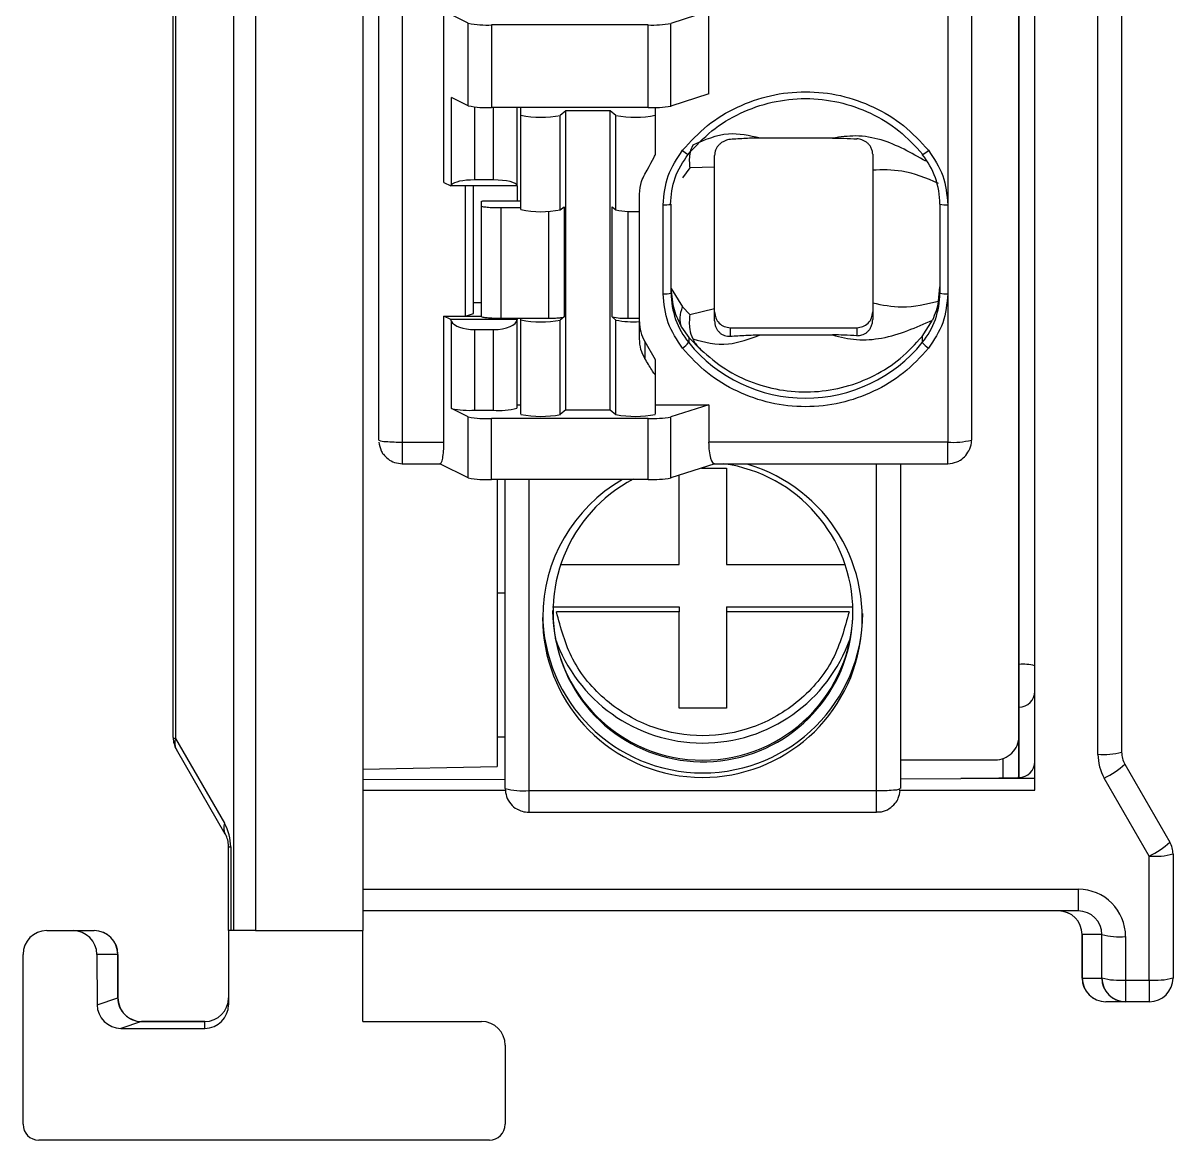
# Model space of a CAD drawing. Header units: millimetres. Extents: x 166 to 181, y 170 to 276.
# Drawn here: x 165.83 to 180.38, y 169.82 to 183.96 of the extents above; entities that cross this region are included whole.
import ezdxf

# ---------------------------------------------------------------- set-up
doc = ezdxf.new("R2010")
doc.units = ezdxf.units.MM

msp = doc.modelspace()

# ---------------------------------------------------------------- linework, layer by layer
at = {"color": 7, "linetype": 'Continuous', "lineweight": 25}
for p, q in [((167.729, 174.917), (167.729, 240.638)), ((167.757, 240.627), (167.757, 174.906)), ((170.129, 240.474), (170.129, 172.474)), ((179.729, 224.387), (179.729, 174.731)), ((178.629, 174.252), (178.629, 224.187)), ((178.429, 174.932), (178.429, 224.045)), ((170.329, 178.682), (170.329, 218.43)), ((170.629, 178.656), (170.629, 218.404)), ((177.829, 218.43), (177.829, 178.682)), ((168.77, 215.344), (168.77, 172.474)), ((168.498, 172.474), (168.498, 215.203)), ((177.529, 185.514), (177.529, 181.66)), ((171.154, 181.943), (171.154, 185.231)), ((171.463, 183.957), (171.251, 184.062)), ((174.504, 184.11), (174.027, 183.955)), ((174.504, 183.064), (174.504, 184.11)), ((171.463, 182.911), (171.463, 183.957)), ((173.738, 183.936), (171.758, 183.936)), ((171.758, 183.936), (171.758, 182.89)), ((173.738, 182.89), (173.738, 183.936)), ((174.027, 182.909), (174.027, 183.955)), ((174.504, 183.064), (174.027, 182.909)), ((171.251, 181.912), (171.251, 183.016)), ((171.463, 182.911), (171.251, 183.016)), ((173.738, 182.89), (171.758, 182.89)), ((172.079, 181.9), (172.079, 182.89)), ((172.129, 182.793), (172.129, 182.89)), ((172.129, 181.598), (172.129, 182.793)), ((172.698, 182.85), (172.627, 182.791)), ((172.627, 181.595), (172.627, 182.791)), ((173.259, 182.85), (172.698, 182.85)), ((172.698, 179.064), (172.698, 182.85)), ((173.33, 182.791), (173.259, 182.85)), ((173.259, 179.064), (173.259, 182.85)), ((173.33, 181.595), (173.33, 182.791)), ((173.829, 182.891), (173.829, 182.793)), ((173.829, 182.793), (173.829, 182.295)), ((176.072, 182.503), (175.154, 182.503)), ((174.265, 182.127), (174.173, 182.001)), ((174.579, 182.134), (174.265, 182.127)), ((174.579, 180.347), (174.579, 182.134)), ((176.579, 182.098), (176.579, 180.417)), ((171.154, 181.943), (171.242, 181.9)), ((171.242, 181.9), (171.251, 181.912)), ((172.079, 181.9), (171.242, 181.9)), ((171.429, 180.25), (171.429, 181.9)), ((171.529, 180.285), (171.529, 181.9)), ((171.779, 181.973), (171.546, 181.973)), ((172.079, 181.9), (172.079, 181.711)), ((173.629, 181.576), (173.629, 181.795)), ((171.629, 181.641), (171.629, 181.702)), ((171.629, 180.247), (171.629, 181.641)), ((171.729, 181.711), (172.129, 181.711)), ((172.129, 181.619), (171.879, 181.619)), ((171.879, 180.225), (171.879, 181.619)), ((172.627, 181.595), (172.675, 181.635)), ((172.675, 181.635), (172.675, 180.24)), ((173.282, 180.24), (173.282, 181.635)), ((173.282, 181.635), (173.33, 181.595)), ((173.929, 180.533), (173.929, 181.66)), ((174.029, 180.542), (174.029, 181.669)), ((177.429, 181.669), (177.429, 180.542)), ((177.529, 181.66), (177.529, 180.533)), ((173.629, 180.225), (173.629, 181.576)), ((174.029, 180.603), (174.029, 180.602)), ((174.029, 180.602), (174.173, 180.37)), ((177.412, 180.44), (177.429, 180.62)), ((171.529, 180.424), (171.629, 180.424)), ((177.529, 180.533), (177.529, 178.656)), ((171.429, 180.25), (171.529, 180.285)), ((174.173, 180.37), (174.265, 180.269)), ((174.265, 180.269), (174.579, 180.347)), ((171.154, 180.25), (171.429, 180.25)), ((171.154, 178.656), (171.154, 180.25)), ((171.242, 180.206), (171.154, 180.25)), ((171.251, 180.184), (171.242, 180.206)), ((172.079, 180.206), (171.242, 180.206)), ((171.251, 179.081), (171.251, 180.184)), ((171.429, 180.25), (171.629, 180.25)), ((171.879, 180.225), (172.129, 180.225)), ((172.079, 180.225), (172.079, 180.206)), ((172.079, 179.085), (172.079, 180.206)), ((172.129, 180.203), (172.129, 180.225)), ((172.129, 180.225), (172.476, 180.225)), ((172.129, 179.008), (172.129, 180.203)), ((172.675, 180.24), (172.627, 180.201)), ((172.627, 179.005), (172.627, 180.201)), ((173.33, 180.201), (173.282, 180.24)), ((173.33, 179.005), (173.33, 180.201)), ((173.481, 180.225), (173.629, 180.225)), ((173.629, 180.182), (173.629, 180.225)), ((173.629, 179.963), (173.629, 180.182)), ((177.206, 179.994), (177.335, 180.2)), ((171.546, 180.08), (171.779, 180.08)), ((171.546, 179.059), (171.546, 180.08)), ((171.779, 180.08), (171.779, 179.059)), ((174.161, 180.109), (174.251, 179.979)), ((174.779, 179.996), (174.779, 180.104)), ((174.779, 180.104), (176.379, 180.104)), ((175.154, 180.012), (176.072, 180.012)), ((176.379, 180.104), (176.379, 180.003)), ((177.206, 179.994), (177.206, 179.915)), ((173.696, 179.931), (173.829, 179.702)), ((173.696, 179.931), (173.696, 179.716)), ((174.251, 179.979), (174.251, 179.915)), ((174.251, 179.979), (174.405, 179.825)), ((173.829, 179.702), (173.829, 179.506)), ((173.829, 179.506), (173.829, 179.008)), ((172.079, 179.129), (172.129, 179.129)), ((173.829, 179.129), (174.504, 179.129)), ((174.504, 179.129), (174.027, 178.974)), ((174.504, 179.129), (174.504, 178.656)), ((171.463, 178.976), (171.251, 179.081)), ((171.463, 178.204), (171.463, 178.976)), ((171.546, 179.059), (171.779, 179.059)), ((172.698, 179.064), (172.627, 179.005)), ((172.698, 179.064), (173.259, 179.064)), ((173.259, 179.064), (173.33, 179.005)), ((174.027, 178.202), (174.027, 178.974)), ((171.758, 178.183), (171.758, 178.955)), ((173.738, 178.955), (171.758, 178.955)), ((173.738, 178.183), (173.738, 178.955)), ((170.629, 178.656), (171.154, 178.656)), ((177.529, 178.656), (174.504, 178.656)), ((177.529, 178.452), (177.529, 178.656)), ((170.629, 178.382), (171.105, 178.382)), ((171.463, 178.204), (171.103, 178.382)), ((174.581, 178.382), (174.027, 178.202)), ((174.413, 178.328), (174.729, 178.328)), ((174.577, 178.382), (177.529, 178.382)), ((174.729, 178.328), (174.729, 177.107)), ((176.629, 174.246), (176.629, 178.381)), ((176.929, 178.382), (176.929, 174.272)), ((173.738, 178.183), (171.758, 178.183)), ((171.829, 178.183), (171.829, 174.551)), ((171.929, 174.272), (171.929, 178.183)), ((174.129, 177.107), (174.129, 178.235)), ((172.627, 177.107), (174.129, 177.107)), ((174.729, 177.107), (176.231, 177.107)), ((172.53, 176.571), (174.129, 176.571)), ((174.129, 176.509), (172.578, 176.509)), ((174.129, 176.571), (174.129, 176.509)), ((174.129, 175.289), (174.129, 176.509)), ((174.729, 176.571), (174.729, 176.509)), ((174.729, 176.571), (176.328, 176.571)), ((174.729, 176.509), (174.729, 175.289)), ((176.28, 176.509), (174.729, 176.509)), ((174.729, 175.289), (174.129, 175.289)), ((178.432, 174.412), (178.432, 175.301)), ((167.757, 174.906), (168.376, 173.833)), ((171.929, 174.924), (171.829, 174.924)), ((168.388, 173.694), (167.769, 174.767)), ((176.929, 174.634), (178.129, 174.634)), ((178.229, 174.408), (178.229, 174.651)), ((170.129, 174.519), (171.829, 174.551)), ((179.769, 174.581), (180.338, 173.594)), ((170.129, 174.387), (171.929, 174.39)), ((176.929, 174.397), (177.694, 174.398)), ((177.694, 174.398), (178.415, 174.411)), ((178.629, 174.4), (177.694, 174.398)), ((178.432, 174.412), (178.425, 174.411)), ((180.079, 173.418), (179.509, 174.404)), ((170.129, 174.252), (171.933, 174.252)), ((172.229, 174.246), (176.629, 174.246)), ((172.229, 174.246), (172.229, 174.043)), ((176.915, 174.252), (178.629, 174.252)), ((172.229, 173.972), (176.629, 173.972)), ((168.429, 172.474), (168.429, 173.544)), ((168.457, 173.533), (168.457, 172.474)), ((180.379, 173.444), (180.379, 171.874)), ((180.079, 171.848), (180.079, 173.418)), ((170.129, 172.998), (179.179, 172.998)), ((179.179, 172.998), (179.179, 172.724)), ((179.179, 172.724), (170.129, 172.724)), ((166.129, 172.474), (166.462, 172.474)), ((166.462, 172.474), (166.729, 172.474)), ((168.457, 172.474), (168.429, 172.474)), ((168.429, 172.474), (168.429, 171.537)), ((168.498, 172.474), (168.457, 172.474)), ((168.77, 172.474), (168.498, 172.474)), ((168.77, 172.474), (170.129, 172.474)), ((170.129, 171.324), (170.129, 172.474)), ((179.23, 172.424), (179.229, 172.424)), ((179.229, 171.874), (179.229, 172.424)), ((179.478, 172.424), (179.23, 172.424)), ((179.23, 172.424), (179.23, 171.874)), ((179.479, 172.424), (179.478, 172.424)), ((179.478, 171.874), (179.478, 172.424)), ((179.479, 171.874), (179.479, 172.424)), ((179.779, 172.398), (179.779, 171.848)), ((165.829, 170.024), (165.829, 172.174)), ((167.028, 172.174), (166.764, 172.174)), ((166.764, 172.174), (166.766, 171.537)), ((167.028, 171.624), (167.028, 172.174)), ((167.029, 172.174), (167.028, 172.174)), ((167.029, 172.174), (167.029, 171.624)), ((179.23, 171.874), (179.229, 171.874)), ((179.23, 171.874), (179.478, 171.874)), ((179.479, 171.874), (179.478, 171.874)), ((179.779, 171.848), (180.079, 171.848)), ((179.779, 171.848), (179.779, 171.574)), ((180.079, 171.848), (180.079, 171.574)), ((166.766, 171.537), (167.028, 171.624)), ((179.777, 171.574), (179.529, 171.574)), ((179.777, 171.574), (179.779, 171.574)), ((180.079, 171.574), (179.779, 171.574)), ((167.328, 171.324), (167.068, 171.237)), ((168.129, 171.324), (167.328, 171.324)), ((167.329, 171.324), (168.129, 171.324)), ((168.129, 171.237), (168.129, 171.324)), ((168.129, 171.324), (168.129, 171.324)), ((170.129, 171.324), (171.629, 171.324)), ((167.068, 171.237), (168.129, 171.237)), ((171.929, 171.024), (171.929, 170.024)), ((171.729, 169.824), (166.029, 169.824))]:
    msp.add_line(p, q, dxfattribs=at)
at = {"color": 8, "linetype": 'Continuous', "lineweight": 25}
for p, q in [((178.432, 175.843), (178.432, 224.187)), ((179.429, 174.704), (179.429, 224.187)), ((171.546, 181.973), (171.546, 182.897)), ((171.779, 182.89), (171.779, 181.973)), ((172.476, 181.578), (172.476, 180.225)), ((173.481, 181.578), (173.481, 180.225)), ((170.629, 178.382), (170.629, 178.656)), ((177.529, 178.382), (177.529, 178.452)), ((172.229, 178.183), (172.229, 174.246)), ((171.829, 176.75), (171.929, 176.75)), ((178.429, 175.843), (178.432, 175.843)), ((178.432, 175.301), (178.429, 175.301)), ((178.425, 174.887), (178.425, 174.411)), ((176.629, 173.972), (176.629, 174.246)), ((172.229, 174.043), (172.229, 173.972))]:
    msp.add_line(p, q, dxfattribs=at)
at = {"color": 7, "linetype": 'Continuous', "lineweight": 25, "flags": 128}
for points in [[(177.213, 182.297), (177.212, 182.296), (177.208, 182.294), (177.206, 182.295)], [(174.022, 181.665), (174.027, 181.667), (174.029, 181.669)]]:
    msp.add_lwpolyline(points, dxfattribs=at)
at = {"color": 8, "linetype": 'Continuous', "lineweight": 25, "flags": 128}
msp.add_lwpolyline([(176.629, 178.381), (176.687, 178.381), (176.725, 178.382)], dxfattribs=at)
at = {"color": 7, "linetype": 'Continuous', "lineweight": 25}
for centre, radius, start, end in [((171.701, 185.182), 1.248, 258.999, 272.6354), ((173.787, 185.375), 1.441, 268.0411, 279.6108), ((171.701, 184.137), 1.248, 259.0029, 272.6315), ((173.787, 184.329), 1.44, 268.0407, 279.6127), ((172.384, 184.022), 1.255, 258.2838, 281.193), ((173.574, 184.022), 1.255, 258.807, 281.7162), ((176.435, 181.668), 0.994, 0.0127, 39.0673), ((172.384, 182.827), 1.255, 258.2838, 281.193), ((173.55, 182.695), 1.122, 258.6817, 274.0095), ((177.504, 181.954), 0.295, 255.2105, 274.8255), ((173.954, 180.826), 0.294, 265.1622, 284.8018), ((175.023, 180.542), 0.994, 180.0126, 219.0672), ((176.435, 180.542), 0.994, 320.9328, 359.9874), ((177.504, 180.826), 0.294, 255.1982, 274.8378), ((172.384, 181.432), 1.255, 258.2821, 281.1947), ((173.439, 180.956), 0.732, 257.6819, 273.3439), ((173.55, 181.301), 1.122, 258.6817, 274.0081), ((174.125, 180.18), 0.497, 180.0059, 210.1037), ((173.909, 180.21), 0.451, 305.8069, 319.2395), ((175.729, 181.116), 1.904, 219.1012, 320.8988), ((177.548, 180.21), 0.451, 220.7604, 234.1932), ((171.489, 180.306), 1.248, 258.999, 272.6354), ((171.701, 180.201), 1.248, 259.0019, 272.6326), ((171.853, 179.939), 0.883, 265.1656, 284.797), ((172.384, 180.236), 1.255, 258.283, 281.1938), ((173.574, 180.236), 1.255, 258.8062, 281.717), ((173.787, 180.395), 1.441, 268.0421, 279.6098), ((170.406, 178.829), 0.166, 242.4638, 273.7713), ((177.603, 179.536), 0.883, 265.1656, 284.797), ((170.616, 181.241), 2.585, 265.579, 270.2854), ((174.425, 176.435), 2.022, 179.9205, 73.4248), ((174.433, 176.504), 1.896, 0.1068, 82.0863), ((171.701, 179.429), 1.248, 259.0019, 272.6326), ((174.42, 176.436), 2.016, 119.9891, 179.9566), ((174.432, 176.507), 1.897, 117.7341, 0.0327), ((173.787, 179.622), 1.44, 268.0407, 279.6127), ((174.429, 176.531), 1.9, 180.1665, 359.8335), ((174.429, 176.495), 2.025, 180.1718, 359.8282), ((174.429, 176.825), 1.977, 199.14, 340.568), ((178.48, 175.27), 0.575, 75.0623, 94.802), ((178.429, 175.501), 0.2, 270.8881, 359.8928), ((167.756, 174.944), 0.0383, 225.2985, 271.7818), ((168.029, 174.917), 0.3, 180, 210), ((167.924, 174.851), 0.176, 161.5989, 208.3424), ((178.129, 174.933), 0.299, 269.8902, 359.8912), ((179.503, 175.585), 0.883, 265.1679, 284.7947), ((180.029, 174.704), 0.6, 180, 210), ((180.029, 174.731), 0.3, 180, 210), ((179.045, 175.369), 1.07, 295.7063, 312.5674), ((172.154, 175.126), 0.883, 255.2042, 274.8347), ((176.642, 176.834), 2.588, 269.7162, 274.4174), ((176.852, 174.42), 0.166, 266.2383, 297.5267), ((168.543, 173.777), 0.176, 161.5997, 208.3416), ((167.857, 173.533), 0.6, 0, 30), ((168.129, 173.544), 0.3, 0, 30), ((179.614, 174.382), 1.07, 295.7062, 312.5674), ((180.079, 173.444), 0.3, 360, 30), ((168.456, 173.571), 0.0383, 225.2987, 271.781), ((180.153, 174.298), 0.883, 265.166, 284.7951), ((179.179, 172.398), 0.6, 0, 90), ((178.929, 172.424), 0.3, 0, 90), ((178.93, 172.425), 0.299, 359.9015, 89.9007), ((179.179, 172.424), 0.3, 0, 90), ((166.129, 172.174), 0.3, 90, 180), ((166.728, 172.175), 0.3, 359.9648, 89.9642), ((166.729, 172.174), 0.3, 0, 90), ((179.704, 173.278), 0.883, 255.203, 274.8344), ((179.529, 171.874), 0.3, 180, 270), ((179.529, 171.874), 0.299, 179.9009, 269.9006), ((179.777, 171.874), 0.299, 179.9007, 269.9007), ((179.704, 172.729), 0.883, 255.2053, 274.8321), ((179.779, 171.874), 0.3, 180, 270), ((180.153, 172.729), 0.883, 265.1679, 284.7947), ((180.079, 171.874), 0.3, 270, 360), ((167.328, 171.624), 0.3, 180.0245, 269.9115), ((167.329, 171.624), 0.3, 180.023, 269.9666), ((167.329, 171.624), 0.3, 179.9989, 269.9996), ((167.329, 171.624), 0.3, 180, 270), ((168.129, 171.624), 0.3, 269.9969, 359.9956), ((168.129, 171.624), 0.3, 270, 0), ((171.629, 171.024), 0.3, 0, 90), ((166.029, 170.024), 0.2, 180, 270), ((171.729, 170.024), 0.2, 270, 0)]:
    msp.add_arc(centre, radius, start, end, dxfattribs=at)
at = {"color": 8, "linetype": 'Continuous', "lineweight": 25}
for centre, radius, start, end in [((174.598, 182.855), 0.662, 229.983, 237.6489), ((176.859, 182.855), 0.662, 302.3512, 310.0169), ((173.947, 182.145), 0.486, 267.883, 278.8726)]:
    msp.add_arc(centre, radius, start, end, dxfattribs=at)
at = {"color": 7, "linetype": 'Continuous', "lineweight": 25}
for centre, major_axis, ratio, start_param, end_param in [((173.579, 181.864), (0.25, 0.432), 0.021882, 5.161418, 6.245374), ((171.546, 181.9), (0.3, 0), 0.244909, 1.570796, 2.96706), ((171.779, 181.9), (0.3, 0), 0.244909, 0, 1.570796), ((171.546, 180.206), (0.3, 0), 0.419221, 3.316126, 4.712389), ((171.779, 180.206), (0.3, 0), 0.419221, 4.712389, 6.283185), ((171.101, 178.682), (-0.005, 0.3), 0.175613, 3.051541, 4.622338), ((174.584, 178.682), (0.008, 0.3), 0.266773, 1.66477, 3.235567), ((178.429, 175.799), (-0.003, 0.5), 0.007561, 3.228933, 4.799425), ((178.429, 174.611), (0.196, 0.038), 0.995902, 4.540062, 6.093405), ((178.429, 174.212), (0.196, 0.038), 0.995902, 1.398469, 1.450604), ((166.463, 172.174), (0.24, -0.181), 0.995464, 0.647407, 2.218203), ((166.729, 171.625), (0.3, 0), 0.033333, 6.233227, 6.258193), ((167.067, 171.537), (0.268, -0.136), 0.995641, 3.614774, 5.184738), ((168.129, 171.537), (0.3, 0), 0.998683, 4.712389, 6.283185), ((166.729, 171.325), (0.6, 0), 0.016667, 6.233227, 6.258193)]:
    msp.add_ellipse(centre, major_axis=major_axis, ratio=ratio, start_param=start_param, end_param=end_param, dxfattribs=at)
for points, knots in [([(174.173, 182.349), (174.274, 182.458), (174.475, 182.677), (174.861, 182.908), (175.283, 183.057), (175.729, 183.105), (176.175, 183.057), (176.596, 182.908), (176.982, 182.677), (177.184, 182.458), (177.284, 182.349)], [0, 0, 0, 0, 0.125038, 0.249996, 0.374921, 0.499998, 0.624923, 0.75, 0.874885, 1, 1, 1, 1]), ([(174.244, 182.297), (174.34, 182.401), (174.533, 182.609), (174.9, 182.831), (175.303, 182.972), (175.729, 183.019), (176.154, 182.972), (176.557, 182.831), (176.925, 182.609), (177.117, 182.401), (177.213, 182.297)], [0, 0, 0, 0, 0.124999, 0.25, 0.375, 0.5, 0.625, 0.75, 0.875, 1, 1, 1, 1]), ([(175.154, 182.503), (175.02, 182.533), (174.722, 182.598), (174.451, 182.478), (174.302, 182.413)], [0, 0, 0, 0, 0.452193, 1, 1, 1, 1]), ([(174.779, 182.486), (174.766, 182.485), (174.742, 182.482), (174.704, 182.468), (174.668, 182.448), (174.637, 182.422), (174.612, 182.392), (174.593, 182.358), (174.581, 182.32), (174.579, 182.296), (174.579, 182.283)], [0, 0, 0, 0, 0.14766, 0.282265, 0.406935, 0.525541, 0.635747, 0.749819, 0.870463, 1, 1, 1, 1]), ([(175.154, 182.503), (175.124, 182.503), (175.062, 182.502), (174.928, 182.497), (174.841, 182.491), (174.779, 182.486)], [0, 0, 0, 0, 0.206678, 0.436285, 1, 1, 1, 1]), ([(176.072, 182.503), (176.121, 182.502), (176.23, 182.501), (176.326, 182.496), (176.379, 182.494)], [0, 0, 0, 0, 0.444315, 1, 1, 1, 1]), ([(176.579, 182.299), (176.578, 182.314), (176.575, 182.344), (176.558, 182.386), (176.535, 182.419), (176.508, 182.446), (176.477, 182.467), (176.444, 182.482), (176.41, 182.491), (176.389, 182.493), (176.379, 182.494)], [0, 0, 0, 0, 0.1705055, 0.3218073, 0.4546697, 0.570215, 0.6811242, 0.7872612, 0.892293, 1, 1, 1, 1]), ([(173.929, 181.66), (173.94, 181.785), (173.962, 182.036), (174.103, 182.244), (174.173, 182.349)], [0, 0, 0, 0, 0.499999, 1, 1, 1, 1]), ([(174.302, 182.413), (174.287, 182.376), (174.251, 182.291), (174.26, 182.187), (174.265, 182.127)], [0, 0, 0, 0, 0.426287, 1, 1, 1, 1]), ([(177.284, 182.349), (177.355, 182.244), (177.495, 182.036), (177.518, 181.785), (177.529, 181.66)], [0, 0, 0, 0, 0.5000009, 1, 1, 1, 1]), ([(174.021, 181.665), (174.031, 181.78), (174.051, 182.01), (174.18, 182.201), (174.244, 182.297)], [0, 0, 0, 0, 0.499884, 1, 1, 1, 1]), ([(174.579, 182.134), (174.579, 182.159), (174.579, 182.212), (174.579, 182.259), (174.579, 182.283)], [0, 0, 0, 0, 0.4839432, 1, 1, 1, 1]), ([(176.579, 182.299), (176.579, 182.267), (176.579, 182.205), (176.579, 182.133), (176.579, 182.098)], [0, 0, 0, 0, 0.513017, 1, 1, 1, 1]), ([(173.629, 181.795), (173.633, 181.85), (173.641, 181.938), (173.681, 182.016), (173.696, 182.046)], [0, 0, 0, 0, 0.617968, 1, 1, 1, 1]), ([(177.412, 181.93), (177.258, 181.994), (176.983, 182.108), (176.702, 182.101), (176.579, 182.098)], [0, 0, 0, 0, 0.560603, 1, 1, 1, 1]), ([(171.629, 181.702), (171.63, 181.703), (171.633, 181.706), (171.656, 181.709), (171.689, 181.711), (171.716, 181.711), (171.729, 181.711)], [0, 0, 0, 0, 0.250008, 0.500015, 0.750001, 1, 1, 1, 1]), ([(171.879, 181.619), (171.846, 181.62), (171.78, 181.62), (171.698, 181.625), (171.64, 181.633), (171.632, 181.638), (171.629, 181.641)], [0, 0, 0, 0, 0.25, 0.500003, 0.750014, 1, 1, 1, 1]), ([(174.029, 180.602), (174.035, 180.51), (174.048, 180.337), (174.124, 180.182), (174.161, 180.109)], [0, 0, 0, 0, 0.527314, 1, 1, 1, 1]), ([(174.173, 179.844), (174.103, 179.948), (173.962, 180.157), (173.94, 180.408), (173.929, 180.533)], [0, 0, 0, 0, 0.499998, 1, 1, 1, 1]), ([(176.579, 180.417), (176.702, 180.393), (176.983, 180.337), (177.258, 180.403), (177.412, 180.44)], [0, 0, 0, 0, 0.440635, 1, 1, 1, 1]), ([(177.529, 180.533), (177.518, 180.408), (177.495, 180.157), (177.355, 179.948), (177.284, 179.844)], [0, 0, 0, 0, 0.5000021, 1, 1, 1, 1]), ([(177.412, 180.44), (177.403, 180.399), (177.385, 180.317), (177.351, 180.239), (177.335, 180.2)], [0, 0, 0, 0, 0.512136, 1, 1, 1, 1]), ([(174.161, 180.109), (174.151, 180.15), (174.131, 180.231), (174.159, 180.324), (174.173, 180.37)], [0, 0, 0, 0, 0.499993, 1, 1, 1, 1]), ([(174.579, 180.191), (174.579, 180.217), (174.579, 180.267), (174.579, 180.321), (174.579, 180.347)], [0, 0, 0, 0, 0.516068, 1, 1, 1, 1]), ([(174.579, 180.303), (174.582, 180.277), (174.588, 180.225), (174.634, 180.159), (174.7, 180.113), (174.752, 180.107), (174.779, 180.104)], [0, 0, 0, 0, 0.249999, 0.499998, 0.750001, 1, 1, 1, 1]), ([(176.379, 180.104), (176.405, 180.107), (176.457, 180.113), (176.523, 180.159), (176.57, 180.225), (176.576, 180.277), (176.579, 180.303)], [0, 0, 0, 0, 0.249999, 0.500002, 0.750001, 1, 1, 1, 1]), ([(176.579, 180.417), (176.579, 180.382), (176.579, 180.309), (176.579, 180.241), (176.579, 180.207)], [0, 0, 0, 0, 0.486964, 1, 1, 1, 1]), ([(171.629, 180.247), (171.632, 180.244), (171.64, 180.238), (171.698, 180.231), (171.78, 180.226), (171.846, 180.225), (171.879, 180.225)], [0, 0, 0, 0, 0.249986, 0.499997, 0.75, 1, 1, 1, 1]), ([(172.476, 180.225), (172.501, 180.225), (172.55, 180.225), (172.613, 180.229), (172.66, 180.234), (172.67, 180.238), (172.675, 180.24)], [0, 0, 0, 0, 0.249999, 0.499992, 0.750003, 1, 1, 1, 1]), ([(174.265, 180.269), (174.26, 180.206), (174.251, 180.096), (174.287, 180.001), (174.302, 179.961)], [0, 0, 0, 0, 0.57372, 1, 1, 1, 1]), ([(174.579, 180.191), (174.579, 180.177), (174.581, 180.15), (174.593, 180.111), (174.612, 180.076), (174.637, 180.045), (174.668, 180.021), (174.704, 180.004), (174.742, 179.995), (174.766, 179.995), (174.779, 179.996)], [0, 0, 0, 0, 0.129531, 0.250178, 0.364251, 0.474453, 0.59308, 0.717752, 0.852363, 1, 1, 1, 1]), ([(176.072, 180.012), (176.173, 179.987), (176.377, 179.936), (176.832, 179.975), (177.129, 180.108), (177.335, 180.2)], [0, 0, 0, 0, 0.2287062, 0.4664094, 1, 1, 1, 1]), ([(176.379, 180.003), (176.389, 180.003), (176.41, 180.003), (176.444, 180.011), (176.477, 180.025), (176.508, 180.046), (176.535, 180.075), (176.558, 180.111), (176.575, 180.156), (176.578, 180.189), (176.579, 180.207)], [0, 0, 0, 0, 0.107637, 0.212586, 0.318617, 0.429391, 0.54502, 0.677976, 0.829381, 1, 1, 1, 1]), ([(174.302, 179.961), (174.45, 179.922), (174.721, 179.852), (175.019, 179.962), (175.154, 180.012)], [0, 0, 0, 0, 0.544517, 1, 1, 1, 1]), ([(174.405, 179.825), (174.505, 179.74), (174.705, 179.569), (175.064, 179.397), (175.448, 179.298), (175.844, 179.281), (176.236, 179.345), (176.604, 179.489), (176.94, 179.703), (177.118, 179.897), (177.206, 179.994)], [0, 0, 0, 0, 0.1250001, 0.2499997, 0.3749998, 0.4999998, 0.6249997, 0.7499998, 0.8749994, 1, 1, 1, 1]), ([(174.779, 179.996), (174.841, 180), (174.928, 180.007), (175.062, 180.012), (175.124, 180.012), (175.154, 180.012)], [0, 0, 0, 0, 0.56372, 0.793326, 1, 1, 1, 1]), ([(176.379, 180.003), (176.326, 180.006), (176.23, 180.011), (176.121, 180.012), (176.072, 180.012)], [0, 0, 0, 0, 0.555689, 1, 1, 1, 1]), ([(173.696, 179.716), (173.677, 179.753), (173.638, 179.829), (173.632, 179.917), (173.629, 179.963)], [0, 0, 0, 0, 0.48208, 1, 1, 1, 1]), ([(177.284, 179.844), (177.184, 179.735), (176.982, 179.516), (176.597, 179.285), (176.175, 179.136), (175.729, 179.088), (175.283, 179.136), (174.861, 179.285), (174.475, 179.516), (174.274, 179.735), (174.173, 179.844)], [0, 0, 0, 0, 0.125038, 0.249996, 0.374921, 0.499998, 0.624923, 0.75, 0.874885, 1, 1, 1, 1]), ([(174.302, 179.961), (174.314, 179.939), (174.341, 179.891), (174.382, 179.849), (174.406, 179.825)], [0, 0, 0, 0, 0.438567, 1, 1, 1, 1]), ([(173.829, 179.506), (173.828, 179.506), (173.827, 179.505), (173.814, 179.523), (173.773, 179.587), (173.726, 179.664), (173.696, 179.716)], [0, 0, 0, 0, 0.102331, 0.212839, 0.476844, 1, 1, 1, 1]), ([(177.757, 178.487), (177.775, 178.513), (177.812, 178.569), (177.834, 178.641), (177.828, 178.679), (177.827, 178.682)], [0, 0, 0, 0, 0.457223, 0.956467, 1, 1, 1, 1]), ([(170.33, 178.656), (170.338, 178.619), (170.349, 178.566), (170.376, 178.516), (170.388, 178.503), (170.388, 178.503)], [0, 0, 0, 0, 0.684567, 0.990861, 1, 1, 1, 1]), ([(170.388, 178.503), (170.407, 178.482), (170.446, 178.437), (170.53, 178.392), (170.595, 178.386), (170.628, 178.382)], [0, 0, 0, 0, 0.300295, 0.638349, 1, 1, 1, 1]), ([(177.529, 178.382), (177.568, 178.386), (177.625, 178.393), (177.702, 178.433), (177.736, 178.466), (177.757, 178.487)], [0, 0, 0, 0, 0.457691, 0.660396, 1, 1, 1, 1]), ([(176.28, 176.509), (176.224, 176.303), (176.111, 175.877), (175.668, 175.355), (175.083, 175.016), (174.429, 174.904), (173.774, 175.016), (173.189, 175.355), (172.747, 175.877), (172.633, 176.303), (172.578, 176.509)], [0, 0, 0, 0, 0.121034, 0.25, 0.378966, 0.5, 0.621034, 0.75, 0.878966, 1, 1, 1, 1]), ([(171.93, 174.273), (171.933, 174.238), (171.939, 174.167), (171.995, 174.078), (172.047, 174.026), (172.079, 174.013), (172.079, 174.013)], [0, 0, 0, 0, 0.328744, 0.669019, 0.993005, 1, 1, 1, 1]), ([(176.862, 174.085), (176.863, 174.086), (176.882, 174.103), (176.909, 174.158), (176.921, 174.214), (176.928, 174.246)], [0, 0, 0, 0, 0.0219926, 0.4330937, 1, 1, 1, 1]), ([(176.629, 173.978), (176.649, 173.977), (176.706, 173.975), (176.791, 174.012), (176.839, 174.061), (176.862, 174.085)], [0, 0, 0, 0, 0.231411, 0.631436, 1, 1, 1, 1]), ([(172.079, 174.013), (172.101, 174.002), (172.148, 173.978), (172.2, 173.974), (172.229, 173.972)], [0, 0, 0, 0, 0.460161, 1, 1, 1, 1])]:
    msp.add_open_spline(points, degree=3, knots=knots, dxfattribs=at)
at = {"color": 8, "linetype": 'Continuous', "lineweight": 25}
msp.add_open_spline([(177.25, 182.21), (177.069, 182.315), (176.796, 182.473), (176.371, 182.546), (176.169, 182.517), (176.072, 182.503)], degree=3, knots=[0, 0, 0, 0, 0.504401, 0.761745, 1, 1, 1, 1], dxfattribs=at)
at = {"color": 7, "linetype": 'Continuous', "lineweight": 25}
for points in [[(167.029, 171.624), (167.029, 171.624), (167.029, 171.624), (167.029, 171.624)], [(167.329, 171.324), (167.329, 171.324), (167.329, 171.324), (167.328, 171.324)]]:
    msp.add_open_spline(points, degree=3, dxfattribs=at)

doc.saveas('drawing.dxf')
